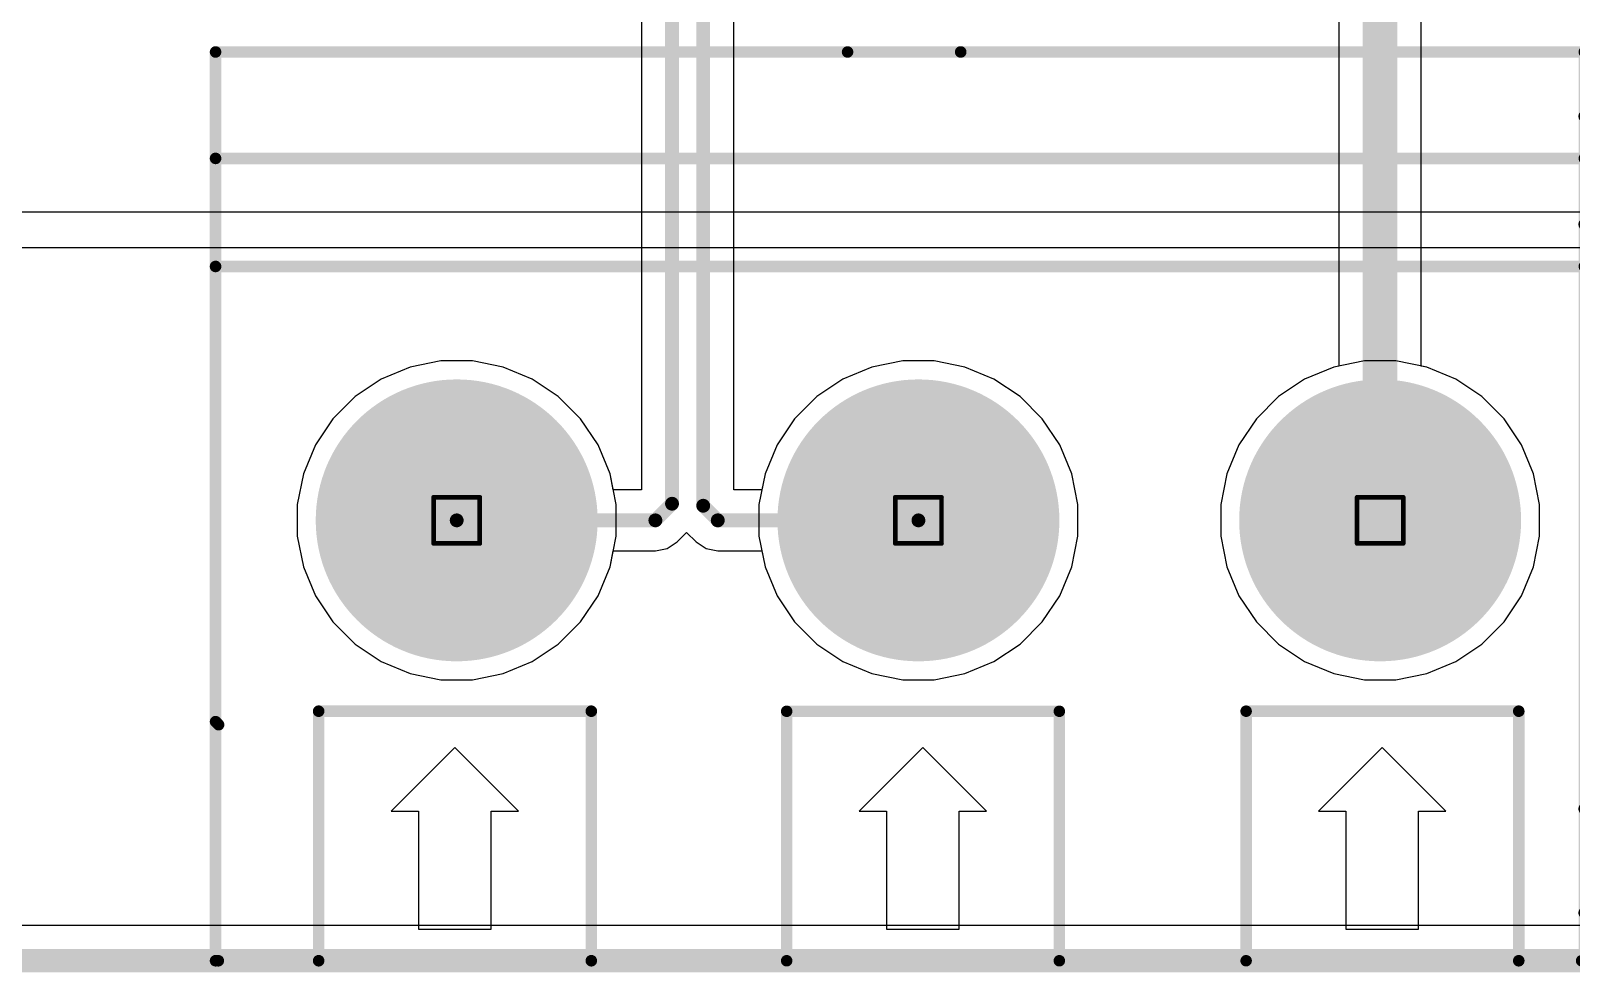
# Model space of a CAD drawing. Header units: inches. Extents: x -11 to 5428, y 0 to 5423.
# Drawn here: x 54.18 to 71.13, y -0.13 to 10.23 of the extents above; entities that cross this region are included whole.
import ezdxf

# ---------------------------------------------------------------- set-up
doc = ezdxf.new("R2010")
doc.units = ezdxf.units.IN
for name, color, linetype in [('Board Outline', 216, 'Continuous'), ('Bottom Layer', 5, 'Continuous'), ('Bottom Solder', 6, 'Continuous'), ('Drill Drawing', 1, 'Continuous'), ('GND', 16, 'Continuous'), ('Multi-Layer', 9, 'Continuous'), ('Pad Holes', 156, 'Continuous'), ('PWR', 76, 'Continuous'), ('Top Layer', 1, 'Continuous'), ('Top Overlay', 2, 'Continuous'), ('Top Solder', 216, 'Continuous')]:
    doc.layers.add(name, color=color, linetype=linetype)

# ---------------------------------------------------------------- blocks, each defined once
blk = doc.blocks.new('DB128L_5_08_3P_BK_S_181')
at = {"layer": 'Bottom Layer'}
h = blk.add_hatch(color=5, dxfattribs=at)
edge = h.paths.add_edge_path()
edge.add_arc((-5.08, 0), 1.5, 0, 360)
h = blk.add_hatch(color=5, dxfattribs=at)
edge = h.paths.add_edge_path()
edge.add_arc((0, 0), 1.5, 0, 360)
h = blk.add_hatch(color=5, dxfattribs=at)
edge = h.paths.add_edge_path()
edge.add_arc((5.08, 0), 1.5, 0, 360)
at = {"layer": 'Bottom Solder'}
h = blk.add_hatch(color=6, dxfattribs=at)
edge = h.paths.add_edge_path()
edge.add_arc((-5.08, 0), 1.551, 0, 360)
h = blk.add_hatch(color=6, dxfattribs=at)
edge = h.paths.add_edge_path()
edge.add_arc((0, 0), 1.551, 0, 360)
h = blk.add_hatch(color=6, dxfattribs=at)
edge = h.paths.add_edge_path()
edge.add_arc((5.08, 0), 1.551, 0, 360)
at = {"layer": 'GND'}
h = blk.add_hatch(color=16, dxfattribs=at)
edge = h.paths.add_edge_path()
edge.add_arc((-5.08, 0), 1.5, 0, 360)
h = blk.add_hatch(color=16, dxfattribs=at)
edge = h.paths.add_edge_path()
edge.add_arc((0, 0), 1.5, 0, 360)
h = blk.add_hatch(color=16, dxfattribs=at)
edge = h.paths.add_edge_path()
edge.add_arc((5.08, 0), 1.5, 0, 360)
at = {"layer": 'Multi-Layer'}
h = blk.add_hatch(color=9, dxfattribs=at)
edge = h.paths.add_edge_path()
edge.add_arc((-5.08, 0), 1.5, 0, 360)
h = blk.add_hatch(color=9, dxfattribs=at)
edge = h.paths.add_edge_path()
edge.add_arc((0, 0), 1.5, 0, 360)
h = blk.add_hatch(color=9, dxfattribs=at)
edge = h.paths.add_edge_path()
edge.add_arc((5.08, 0), 1.5, 0, 360)
at = {"layer": 'Pad Holes'}
h = blk.add_hatch(color=7, dxfattribs=at)
edge = h.paths.add_edge_path()
edge.add_arc((-5.08, 0), 0.8, 0, 360)
h = blk.add_hatch(color=7, dxfattribs=at)
edge = h.paths.add_edge_path()
edge.add_arc((0, 0), 0.8, 0, 360)
h = blk.add_hatch(color=7, dxfattribs=at)
edge = h.paths.add_edge_path()
edge.add_arc((5.08, 0), 0.8, 0, 360)
at = {"layer": 'PWR'}
h = blk.add_hatch(color=76, dxfattribs=at)
edge = h.paths.add_edge_path()
edge.add_arc((-5.08, 0), 1.5, 0, 360)
h = blk.add_hatch(color=76, dxfattribs=at)
edge = h.paths.add_edge_path()
edge.add_arc((0, 0), 1.5, 0, 360)
h = blk.add_hatch(color=76, dxfattribs=at)
edge = h.paths.add_edge_path()
edge.add_arc((5.08, 0), 1.5, 0, 360)
at = {"layer": 'Top Layer'}
h = blk.add_hatch(color=1, dxfattribs=at)
edge = h.paths.add_edge_path()
edge.add_arc((-5.08, 0), 1.5, 0, 360)
h = blk.add_hatch(color=1, dxfattribs=at)
edge = h.paths.add_edge_path()
edge.add_arc((0, 0), 1.5, 0, 360)
h = blk.add_hatch(color=1, dxfattribs=at)
edge = h.paths.add_edge_path()
edge.add_arc((5.08, 0), 1.5, 0, 360)
at = {"layer": 'Top Solder'}
h = blk.add_hatch(color=216, dxfattribs=at)
edge = h.paths.add_edge_path()
edge.add_arc((-5.08, 0), 1.551, 0, 360)
h = blk.add_hatch(color=216, dxfattribs=at)
edge = h.paths.add_edge_path()
edge.add_arc((0, 0), 1.551, 0, 360)
h = blk.add_hatch(color=216, dxfattribs=at)
edge = h.paths.add_edge_path()
edge.add_arc((5.08, 0), 1.551, 0, 360)
at = {"layer": 'Top Overlay'}
for p, q in [((-5.1, -2.5), (-5.8, -3.2)), ((-4.4, -3.2), (-5.1, -2.5)), ((-5.1, -2.5), (-5.1, -2.5)), ((0.048, -2.5), (-0.652, -3.2)), ((0.748, -3.2), (0.048, -2.5)), ((0.048, -2.5), (0.048, -2.5)), ((5.103, -2.5), (4.403, -3.2)), ((5.803, -3.2), (5.103, -2.5)), ((5.103, -2.5), (5.103, -2.5)), ((-5.8, -3.2), (-5.5, -3.2)), ((-5.5, -3.2), (-5.5, -4.5)), ((-4.7, -4.5), (-4.7, -3.2)), ((-4.7, -3.2), (-4.4, -3.2)), ((-0.652, -3.2), (-0.352, -3.2)), ((-0.352, -3.2), (-0.352, -4.5)), ((0.448, -4.5), (0.448, -3.2)), ((0.448, -3.2), (0.748, -3.2)), ((4.403, -3.2), (4.703, -3.2)), ((4.703, -3.2), (4.703, -4.5)), ((5.503, -4.5), (5.503, -3.2)), ((5.503, -3.2), (5.803, -3.2)), ((-5.5, -4.5), (-4.7, -4.5)), ((-0.352, -4.5), (0.448, -4.5)), ((4.703, -4.5), (5.503, -4.5))]:
    blk.add_line(p, q, dxfattribs=at)
for points in [[(-7.733, 5.154, 0.127, 0.127, 0), (-7.733, -4.846, 0.127, 0.127, 0)], [(-7.733, 5.154, 0.127, 0.127, 0), (7.327, 5.154, 0.127, 0.127, 0)], [(-0.78, 5.154, 0.127, 0.127, 0), (0.465, 5.154, 0.127, 0.127, 0)], [(7.327, -4.846, 0.127, 0.127, 0), (7.327, 5.154, 0.127, 0.127, 0)], [(7.325, 4.446, 0.127, 0.127, 0), (8.22, 4.446, 0.127, 0.127, 0)], [(8.22, 3.257, 0.127, 0.127, 0), (8.22, 4.446, 0.127, 0.127, 0)], [(-7.733, 3.983, 0.127, 0.127, 0), (7.327, 3.983, 0.127, 0.127, 0)], [(7.325, 3.257, 0.127, 0.127, 0), (8.22, 3.257, 0.127, 0.127, 0)], [(-7.733, 2.794, 0.127, 0.127, 0), (7.327, 2.794, 0.127, 0.127, 0)], [(-7.733, -2.215, 0.127, 0.127, 0), (-7.699, -2.249, 0.127, 0.127, 0)], [(-6.599, -4.846, 0.127, 0.127, 0), (-6.599, -2.1, 0.127, 0.127, 0)], [(-6.599, -2.1, 0.127, 0.127, 0), (-3.599, -2.1, 0.127, 0.127, 0)], [(-3.599, -4.846, 0.127, 0.127, 0), (-3.599, -2.1, 0.127, 0.127, 0)], [(-1.449, -4.846, 0.127, 0.127, 0), (-1.449, -2.101, 0.127, 0.127, 0)], [(-1.449, -2.101, 0.127, 0.127, 0), (1.55, -2.101, 0.127, 0.127, 0)], [(1.55, -4.846, 0.127, 0.127, 0), (1.55, -2.101, 0.127, 0.127, 0)], [(3.605, -4.846, 0.127, 0.127, 0), (3.605, -2.1, 0.127, 0.127, 0)], [(3.605, -2.1, 0.127, 0.127, 0), (6.605, -2.1, 0.127, 0.127, 0)], [(6.605, -4.846, 0.127, 0.127, 0), (6.605, -2.1, 0.127, 0.127, 0)], [(7.325, -3.174, 0.127, 0.127, 0), (8.22, -3.174, 0.127, 0.127, 0)], [(8.22, -4.318, 0.127, 0.127, 0), (8.22, -3.174, 0.127, 0.127, 0)], [(7.325, -4.318, 0.127, 0.127, 0), (8.22, -4.318, 0.127, 0.127, 0)], [(-7.703, -4.846, 0.127, 0.127, 0), (7.297, -4.846, 0.127, 0.127, 0)]]:
    blk.add_lwpolyline(points, format="xyseb", dxfattribs=at)
for points in [[(-7.765, 5.154, 0.0635, 0.0635, 1), (-7.701, 5.154, 0.0635, 0.0635, 1)], [(-7.765, 5.154, 0.0635, 0.0635, 1), (-7.701, 5.154, 0.0635, 0.0635, 1)], [(-0.811, 5.154, 0.0635, 0.0635, 1), (-0.748, 5.154, 0.0635, 0.0635, 1)], [(0.433, 5.154, 0.0635, 0.0635, 1), (0.497, 5.154, 0.0635, 0.0635, 1)], [(7.295, 5.154, 0.0635, 0.0635, 1), (7.359, 5.154, 0.0635, 0.0635, 1)], [(7.295, 5.154, 0.0635, 0.0635, 1), (7.359, 5.154, 0.0635, 0.0635, 1)], [(7.293, 4.446, 0.0635, 0.0635, 1), (7.357, 4.446, 0.0635, 0.0635, 1)], [(8.188, 4.446, 0.0635, 0.0635, 1), (8.252, 4.446, 0.0635, 0.0635, 1)], [(8.188, 4.446, 0.0635, 0.0635, 1), (8.252, 4.446, 0.0635, 0.0635, 1)], [(-7.765, 3.983, 0.0635, 0.0635, 1), (-7.701, 3.983, 0.0635, 0.0635, 1)], [(7.295, 3.983, 0.0635, 0.0635, 1), (7.359, 3.983, 0.0635, 0.0635, 1)], [(7.293, 3.257, 0.0635, 0.0635, 1), (7.357, 3.257, 0.0635, 0.0635, 1)], [(8.188, 3.257, 0.0635, 0.0635, 1), (8.252, 3.257, 0.0635, 0.0635, 1)], [(8.188, 3.257, 0.0635, 0.0635, 1), (8.252, 3.257, 0.0635, 0.0635, 1)], [(-7.765, 2.794, 0.0635, 0.0635, 1), (-7.701, 2.794, 0.0635, 0.0635, 1)], [(7.295, 2.794, 0.0635, 0.0635, 1), (7.359, 2.794, 0.0635, 0.0635, 1)], [(-7.765, -2.215, 0.0635, 0.0635, 1), (-7.701, -2.215, 0.0635, 0.0635, 1)], [(-7.731, -2.249, 0.0635, 0.0635, 1), (-7.668, -2.249, 0.0635, 0.0635, 1)], [(-6.631, -2.1, 0.0635, 0.0635, 1), (-6.567, -2.1, 0.0635, 0.0635, 1)], [(-6.631, -2.1, 0.0635, 0.0635, 1), (-6.567, -2.1, 0.0635, 0.0635, 1)], [(-3.631, -2.1, 0.0635, 0.0635, 1), (-3.567, -2.1, 0.0635, 0.0635, 1)], [(-3.631, -2.1, 0.0635, 0.0635, 1), (-3.567, -2.1, 0.0635, 0.0635, 1)], [(-1.481, -2.101, 0.0635, 0.0635, 1), (-1.418, -2.101, 0.0635, 0.0635, 1)], [(-1.481, -2.101, 0.0635, 0.0635, 1), (-1.418, -2.101, 0.0635, 0.0635, 1)], [(1.519, -2.101, 0.0635, 0.0635, 1), (1.582, -2.101, 0.0635, 0.0635, 1)], [(1.519, -2.101, 0.0635, 0.0635, 1), (1.582, -2.101, 0.0635, 0.0635, 1)], [(3.574, -2.1, 0.0635, 0.0635, 1), (3.637, -2.1, 0.0635, 0.0635, 1)], [(3.574, -2.1, 0.0635, 0.0635, 1), (3.637, -2.1, 0.0635, 0.0635, 1)], [(6.573, -2.1, 0.0635, 0.0635, 1), (6.637, -2.1, 0.0635, 0.0635, 1)], [(6.573, -2.1, 0.0635, 0.0635, 1), (6.637, -2.1, 0.0635, 0.0635, 1)], [(7.293, -3.174, 0.0635, 0.0635, 1), (7.357, -3.174, 0.0635, 0.0635, 1)], [(8.188, -3.174, 0.0635, 0.0635, 1), (8.252, -3.174, 0.0635, 0.0635, 1)], [(8.188, -3.174, 0.0635, 0.0635, 1), (8.252, -3.174, 0.0635, 0.0635, 1)], [(7.293, -4.318, 0.0635, 0.0635, 1), (7.357, -4.318, 0.0635, 0.0635, 1)], [(8.188, -4.318, 0.0635, 0.0635, 1), (8.252, -4.318, 0.0635, 0.0635, 1)], [(8.188, -4.318, 0.0635, 0.0635, 1), (8.252, -4.318, 0.0635, 0.0635, 1)], [(-7.765, -4.846, 0.0635, 0.0635, 1), (-7.701, -4.846, 0.0635, 0.0635, 1)], [(-7.735, -4.846, 0.0635, 0.0635, 1), (-7.671, -4.846, 0.0635, 0.0635, 1)], [(-6.631, -4.846, 0.0635, 0.0635, 1), (-6.567, -4.846, 0.0635, 0.0635, 1)], [(-3.631, -4.846, 0.0635, 0.0635, 1), (-3.567, -4.846, 0.0635, 0.0635, 1)], [(-1.481, -4.846, 0.0635, 0.0635, 1), (-1.418, -4.846, 0.0635, 0.0635, 1)], [(1.519, -4.846, 0.0635, 0.0635, 1), (1.582, -4.846, 0.0635, 0.0635, 1)], [(3.574, -4.846, 0.0635, 0.0635, 1), (3.637, -4.846, 0.0635, 0.0635, 1)], [(6.573, -4.846, 0.0635, 0.0635, 1), (6.637, -4.846, 0.0635, 0.0635, 1)], [(7.265, -4.846, 0.0635, 0.0635, 1), (7.329, -4.846, 0.0635, 0.0635, 1)], [(7.295, -4.846, 0.0635, 0.0635, 1), (7.359, -4.846, 0.0635, 0.0635, 1)]]:
    blk.add_lwpolyline(points, format="xyseb", close=True, dxfattribs=at)

msp = doc.modelspace()

# ---------------------------------------------------------------- linework, layer by layer
at = {"layer": 'Board Outline'}
msp.add_lwpolyline([(0, 0, 0.254, 0.254, 0), (344, 0, 0.254, 0.254, 0)], format="xyseb", dxfattribs=at)
at = {"layer": 'Bottom Layer'}
for p, q in [((58.356, 6.532), (58.036, 6.4)), ((58.694, 6.599), (58.356, 6.532)), ((59.04, 6.599), (58.694, 6.599)), ((59.379, 6.532), (59.04, 6.599)), ((59.698, 6.4), (59.379, 6.532)), ((63.436, 6.532), (63.116, 6.4)), ((63.774, 6.599), (63.436, 6.532)), ((64.12, 6.599), (63.774, 6.599)), ((64.459, 6.532), (64.12, 6.599)), ((64.778, 6.4), (64.459, 6.532)), ((68.516, 6.532), (68.196, 6.4)), ((68.854, 6.599), (68.516, 6.532)), ((69.2, 6.599), (68.854, 6.599)), ((69.539, 6.532), (69.2, 6.599)), ((69.858, 6.4), (69.539, 6.532)), ((58.036, 6.4), (57.749, 6.208)), ((59.985, 6.208), (59.698, 6.4)), ((63.116, 6.4), (62.829, 6.208)), ((65.065, 6.208), (64.778, 6.4)), ((68.196, 6.4), (67.909, 6.208)), ((70.145, 6.208), (69.858, 6.4)), ((57.749, 6.208), (57.505, 5.963)), ((60.23, 5.963), (59.985, 6.208)), ((62.829, 6.208), (62.585, 5.963)), ((65.31, 5.963), (65.065, 6.208)), ((67.909, 6.208), (67.665, 5.963)), ((70.39, 5.963), (70.145, 6.208)), ((57.505, 5.963), (57.313, 5.676)), ((60.422, 5.676), (60.23, 5.963)), ((62.585, 5.963), (62.393, 5.676)), ((65.502, 5.676), (65.31, 5.963)), ((67.665, 5.963), (67.473, 5.676)), ((70.582, 5.676), (70.39, 5.963)), ((57.313, 5.676), (57.181, 5.357)), ((60.554, 5.357), (60.422, 5.676)), ((62.393, 5.676), (62.261, 5.357)), ((65.634, 5.357), (65.502, 5.676)), ((67.473, 5.676), (67.341, 5.357)), ((70.714, 5.357), (70.582, 5.676)), ((57.181, 5.357), (57.113, 5.018)), ((60.621, 5.018), (60.554, 5.357)), ((62.261, 5.357), (62.193, 5.018)), ((65.701, 5.018), (65.634, 5.357)), ((67.341, 5.357), (67.273, 5.018)), ((70.781, 5.018), (70.714, 5.357)), ((57.113, 5.018), (57.113, 4.672)), ((60.621, 4.672), (60.621, 5.018)), ((62.193, 5.018), (62.193, 4.672)), ((65.701, 4.672), (65.701, 5.018)), ((67.273, 5.018), (67.273, 4.672)), ((70.781, 4.672), (70.781, 5.018)), ((57.113, 4.672), (57.181, 4.334)), ((60.554, 4.334), (60.621, 4.672)), ((62.193, 4.672), (62.261, 4.334)), ((65.634, 4.334), (65.701, 4.672)), ((67.273, 4.672), (67.341, 4.334)), ((70.714, 4.334), (70.781, 4.672)), ((57.181, 4.334), (57.313, 4.014)), ((60.422, 4.014), (60.554, 4.334)), ((62.261, 4.334), (62.393, 4.014)), ((65.502, 4.014), (65.634, 4.334)), ((67.341, 4.334), (67.473, 4.014)), ((70.582, 4.014), (70.714, 4.334)), ((57.313, 4.014), (57.505, 3.727)), ((60.23, 3.727), (60.422, 4.014)), ((62.393, 4.014), (62.585, 3.727)), ((65.31, 3.727), (65.502, 4.014)), ((67.473, 4.014), (67.665, 3.727)), ((70.39, 3.727), (70.582, 4.014)), ((57.505, 3.727), (57.749, 3.483)), ((59.985, 3.483), (60.23, 3.727)), ((62.585, 3.727), (62.829, 3.483)), ((65.065, 3.483), (65.31, 3.727)), ((67.665, 3.727), (67.909, 3.483)), ((70.145, 3.483), (70.39, 3.727)), ((57.749, 3.483), (58.036, 3.291)), ((59.698, 3.291), (59.985, 3.483)), ((62.829, 3.483), (63.116, 3.291)), ((64.778, 3.291), (65.065, 3.483)), ((67.909, 3.483), (68.196, 3.291)), ((69.858, 3.291), (70.145, 3.483)), ((58.036, 3.291), (58.356, 3.159)), ((59.379, 3.159), (59.698, 3.291)), ((63.116, 3.291), (63.436, 3.159)), ((64.459, 3.159), (64.778, 3.291)), ((68.196, 3.291), (68.516, 3.159)), ((69.539, 3.159), (69.858, 3.291)), ((58.356, 3.159), (58.694, 3.091)), ((58.694, 3.091), (59.04, 3.091)), ((59.04, 3.091), (59.379, 3.159)), ((63.436, 3.159), (63.774, 3.091)), ((63.774, 3.091), (64.12, 3.091)), ((64.12, 3.091), (64.459, 3.159)), ((68.516, 3.159), (68.854, 3.091)), ((68.854, 3.091), (69.2, 3.091)), ((69.2, 3.091), (69.539, 3.159)), ((185.233, 0.388), (9.715, 0.388))]:
    msp.add_line(p, q, dxfattribs=at)
at = {"layer": 'Drill Drawing'}
for points in [[(58.613, 5.099, 0.0508, 0.0508, 0), (59.121, 5.099, 0.0508, 0.0508, 0)], [(58.613, 4.591, 0.0508, 0.0508, 0), (58.613, 5.099, 0.0508, 0.0508, 0)], [(59.121, 4.591, 0.0508, 0.0508, 0), (59.121, 5.099, 0.0508, 0.0508, 0)], [(63.693, 5.099, 0.0508, 0.0508, 0), (64.201, 5.099, 0.0508, 0.0508, 0)], [(63.693, 4.591, 0.0508, 0.0508, 0), (63.693, 5.099, 0.0508, 0.0508, 0)], [(64.201, 4.591, 0.0508, 0.0508, 0), (64.201, 5.099, 0.0508, 0.0508, 0)], [(68.773, 5.099, 0.0508, 0.0508, 0), (69.281, 5.099, 0.0508, 0.0508, 0)], [(68.773, 4.591, 0.0508, 0.0508, 0), (68.773, 5.099, 0.0508, 0.0508, 0)], [(69.281, 4.591, 0.0508, 0.0508, 0), (69.281, 5.099, 0.0508, 0.0508, 0)], [(58.613, 4.591, 0.0508, 0.0508, 0), (59.121, 4.591, 0.0508, 0.0508, 0)], [(63.693, 4.591, 0.0508, 0.0508, 0), (64.201, 4.591, 0.0508, 0.0508, 0)], [(68.773, 4.591, 0.0508, 0.0508, 0), (69.281, 4.591, 0.0508, 0.0508, 0)]]:
    msp.add_lwpolyline(points, format="xyseb", dxfattribs=at)
for points in [[(58.6, 5.099, 0.0254, 0.0254, 1), (58.626, 5.099, 0.0254, 0.0254, 1)], [(58.6, 5.099, 0.0254, 0.0254, 1), (58.626, 5.099, 0.0254, 0.0254, 1)], [(59.108, 5.099, 0.0254, 0.0254, 1), (59.134, 5.099, 0.0254, 0.0254, 1)], [(59.108, 5.099, 0.0254, 0.0254, 1), (59.134, 5.099, 0.0254, 0.0254, 1)], [(63.68, 5.099, 0.0254, 0.0254, 1), (63.706, 5.099, 0.0254, 0.0254, 1)], [(63.68, 5.099, 0.0254, 0.0254, 1), (63.706, 5.099, 0.0254, 0.0254, 1)], [(64.188, 5.099, 0.0254, 0.0254, 1), (64.214, 5.099, 0.0254, 0.0254, 1)], [(64.188, 5.099, 0.0254, 0.0254, 1), (64.214, 5.099, 0.0254, 0.0254, 1)], [(68.76, 5.099, 0.0254, 0.0254, 1), (68.786, 5.099, 0.0254, 0.0254, 1)], [(68.76, 5.099, 0.0254, 0.0254, 1), (68.786, 5.099, 0.0254, 0.0254, 1)], [(69.268, 5.099, 0.0254, 0.0254, 1), (69.294, 5.099, 0.0254, 0.0254, 1)], [(69.268, 5.099, 0.0254, 0.0254, 1), (69.294, 5.099, 0.0254, 0.0254, 1)], [(58.6, 4.591, 0.0254, 0.0254, 1), (58.626, 4.591, 0.0254, 0.0254, 1)], [(58.6, 4.591, 0.0254, 0.0254, 1), (58.626, 4.591, 0.0254, 0.0254, 1)], [(59.108, 4.591, 0.0254, 0.0254, 1), (59.134, 4.591, 0.0254, 0.0254, 1)], [(59.108, 4.591, 0.0254, 0.0254, 1), (59.134, 4.591, 0.0254, 0.0254, 1)], [(63.68, 4.591, 0.0254, 0.0254, 1), (63.706, 4.591, 0.0254, 0.0254, 1)], [(63.68, 4.591, 0.0254, 0.0254, 1), (63.706, 4.591, 0.0254, 0.0254, 1)], [(64.188, 4.591, 0.0254, 0.0254, 1), (64.214, 4.591, 0.0254, 0.0254, 1)], [(64.188, 4.591, 0.0254, 0.0254, 1), (64.214, 4.591, 0.0254, 0.0254, 1)], [(68.76, 4.591, 0.0254, 0.0254, 1), (68.786, 4.591, 0.0254, 0.0254, 1)], [(68.76, 4.591, 0.0254, 0.0254, 1), (68.786, 4.591, 0.0254, 0.0254, 1)], [(69.268, 4.591, 0.0254, 0.0254, 1), (69.294, 4.591, 0.0254, 0.0254, 1)], [(69.268, 4.591, 0.0254, 0.0254, 1), (69.294, 4.591, 0.0254, 0.0254, 1)]]:
    msp.add_lwpolyline(points, format="xyseb", close=True, dxfattribs=at)
at = {"layer": 'GND'}
for p, q in [((173.678, 8.237), (10.737, 8.237)), ((10.349, 7.849), (174.066, 7.849)), ((58.356, 6.532), (58.036, 6.4)), ((58.694, 6.599), (58.356, 6.532)), ((59.04, 6.599), (58.694, 6.599)), ((59.379, 6.532), (59.04, 6.599)), ((59.698, 6.4), (59.379, 6.532)), ((63.436, 6.532), (63.116, 6.4)), ((63.774, 6.599), (63.436, 6.532)), ((64.12, 6.599), (63.774, 6.599)), ((64.459, 6.532), (64.12, 6.599)), ((64.778, 6.4), (64.459, 6.532)), ((68.516, 6.532), (68.196, 6.4)), ((68.854, 6.599), (68.516, 6.532)), ((69.2, 6.599), (68.854, 6.599)), ((69.539, 6.532), (69.2, 6.599)), ((69.858, 6.4), (69.539, 6.532)), ((58.036, 6.4), (57.749, 6.208)), ((59.985, 6.208), (59.698, 6.4)), ((63.116, 6.4), (62.829, 6.208)), ((65.065, 6.208), (64.778, 6.4)), ((68.196, 6.4), (67.909, 6.208)), ((70.145, 6.208), (69.858, 6.4)), ((57.749, 6.208), (57.505, 5.963)), ((60.23, 5.963), (59.985, 6.208)), ((62.829, 6.208), (62.585, 5.963)), ((65.31, 5.963), (65.065, 6.208)), ((67.909, 6.208), (67.665, 5.963)), ((70.39, 5.963), (70.145, 6.208)), ((57.505, 5.963), (57.313, 5.676)), ((60.422, 5.676), (60.23, 5.963)), ((62.585, 5.963), (62.393, 5.676)), ((65.502, 5.676), (65.31, 5.963)), ((67.665, 5.963), (67.473, 5.676)), ((70.582, 5.676), (70.39, 5.963)), ((57.313, 5.676), (57.181, 5.357)), ((60.554, 5.357), (60.422, 5.676)), ((62.393, 5.676), (62.261, 5.357)), ((65.634, 5.357), (65.502, 5.676)), ((67.473, 5.676), (67.341, 5.357)), ((70.714, 5.357), (70.582, 5.676)), ((57.181, 5.357), (57.113, 5.018)), ((60.621, 5.018), (60.554, 5.357)), ((62.261, 5.357), (62.193, 5.018)), ((65.701, 5.018), (65.634, 5.357)), ((67.341, 5.357), (67.273, 5.018)), ((70.781, 5.018), (70.714, 5.357)), ((57.113, 5.018), (57.113, 4.672)), ((60.621, 4.672), (60.621, 5.018)), ((62.193, 5.018), (62.193, 4.672)), ((65.701, 4.672), (65.701, 5.018)), ((67.273, 5.018), (67.273, 4.672)), ((70.781, 4.672), (70.781, 5.018)), ((57.113, 4.672), (57.181, 4.334)), ((60.554, 4.334), (60.621, 4.672)), ((62.193, 4.672), (62.261, 4.334)), ((65.634, 4.334), (65.701, 4.672)), ((67.273, 4.672), (67.341, 4.334)), ((70.714, 4.334), (70.781, 4.672)), ((57.181, 4.334), (57.313, 4.014)), ((60.422, 4.014), (60.554, 4.334)), ((62.261, 4.334), (62.393, 4.014)), ((65.502, 4.014), (65.634, 4.334)), ((67.341, 4.334), (67.473, 4.014)), ((70.582, 4.014), (70.714, 4.334)), ((57.313, 4.014), (57.505, 3.727)), ((60.23, 3.727), (60.422, 4.014)), ((62.393, 4.014), (62.585, 3.727)), ((65.31, 3.727), (65.502, 4.014)), ((67.473, 4.014), (67.665, 3.727)), ((70.39, 3.727), (70.582, 4.014)), ((57.505, 3.727), (57.749, 3.483)), ((59.985, 3.483), (60.23, 3.727)), ((62.585, 3.727), (62.829, 3.483)), ((65.065, 3.483), (65.31, 3.727)), ((67.665, 3.727), (67.909, 3.483)), ((70.145, 3.483), (70.39, 3.727)), ((57.749, 3.483), (58.036, 3.291)), ((59.698, 3.291), (59.985, 3.483)), ((62.829, 3.483), (63.116, 3.291)), ((64.778, 3.291), (65.065, 3.483)), ((67.909, 3.483), (68.196, 3.291)), ((69.858, 3.291), (70.145, 3.483)), ((58.036, 3.291), (58.356, 3.159)), ((59.379, 3.159), (59.698, 3.291)), ((63.116, 3.291), (63.436, 3.159)), ((64.459, 3.159), (64.778, 3.291)), ((68.196, 3.291), (68.516, 3.159)), ((69.539, 3.159), (69.858, 3.291)), ((58.356, 3.159), (58.694, 3.091)), ((58.694, 3.091), (59.04, 3.091)), ((59.04, 3.091), (59.379, 3.159)), ((63.436, 3.159), (63.774, 3.091)), ((63.774, 3.091), (64.12, 3.091)), ((64.12, 3.091), (64.459, 3.159)), ((68.516, 3.159), (68.854, 3.091)), ((68.854, 3.091), (69.2, 3.091)), ((69.2, 3.091), (69.539, 3.159)), ((343.612, 0.388), (0.388, 0.388))]:
    msp.add_line(p, q, dxfattribs=at)
at = {"layer": 'PWR'}
for p, q in [((58.356, 6.532), (58.036, 6.4)), ((58.694, 6.599), (58.356, 6.532)), ((59.04, 6.599), (58.694, 6.599)), ((59.379, 6.532), (59.04, 6.599)), ((59.698, 6.4), (59.379, 6.532)), ((63.436, 6.532), (63.116, 6.4)), ((63.774, 6.599), (63.436, 6.532)), ((64.12, 6.599), (63.774, 6.599)), ((64.459, 6.532), (64.12, 6.599)), ((64.778, 6.4), (64.459, 6.532)), ((68.516, 6.532), (68.196, 6.4)), ((68.854, 6.599), (68.516, 6.532)), ((69.2, 6.599), (68.854, 6.599)), ((69.539, 6.532), (69.2, 6.599)), ((69.858, 6.4), (69.539, 6.532)), ((58.036, 6.4), (57.749, 6.208)), ((59.985, 6.208), (59.698, 6.4)), ((63.116, 6.4), (62.829, 6.208)), ((65.065, 6.208), (64.778, 6.4)), ((68.196, 6.4), (67.909, 6.208)), ((70.145, 6.208), (69.858, 6.4)), ((57.749, 6.208), (57.505, 5.963)), ((60.23, 5.963), (59.985, 6.208)), ((62.829, 6.208), (62.585, 5.963)), ((65.31, 5.963), (65.065, 6.208)), ((67.909, 6.208), (67.665, 5.963)), ((70.39, 5.963), (70.145, 6.208)), ((57.505, 5.963), (57.313, 5.676)), ((60.422, 5.676), (60.23, 5.963)), ((62.585, 5.963), (62.393, 5.676)), ((65.502, 5.676), (65.31, 5.963)), ((67.665, 5.963), (67.473, 5.676)), ((70.582, 5.676), (70.39, 5.963)), ((57.313, 5.676), (57.181, 5.357)), ((60.554, 5.357), (60.422, 5.676)), ((62.393, 5.676), (62.261, 5.357)), ((65.634, 5.357), (65.502, 5.676)), ((67.473, 5.676), (67.341, 5.357)), ((70.714, 5.357), (70.582, 5.676)), ((57.181, 5.357), (57.113, 5.018)), ((60.621, 5.018), (60.554, 5.357)), ((62.261, 5.357), (62.193, 5.018)), ((65.701, 5.018), (65.634, 5.357)), ((67.341, 5.357), (67.273, 5.018)), ((70.781, 5.018), (70.714, 5.357)), ((57.113, 5.018), (57.113, 4.672)), ((60.621, 4.672), (60.621, 5.018)), ((62.193, 5.018), (62.193, 4.672)), ((65.701, 4.672), (65.701, 5.018)), ((67.273, 5.018), (67.273, 4.672)), ((70.781, 4.672), (70.781, 5.018)), ((57.113, 4.672), (57.181, 4.334)), ((60.554, 4.334), (60.621, 4.672)), ((62.193, 4.672), (62.261, 4.334)), ((65.634, 4.334), (65.701, 4.672)), ((67.273, 4.672), (67.341, 4.334)), ((70.714, 4.334), (70.781, 4.672)), ((57.181, 4.334), (57.313, 4.014)), ((60.422, 4.014), (60.554, 4.334)), ((62.261, 4.334), (62.393, 4.014)), ((65.502, 4.014), (65.634, 4.334)), ((67.341, 4.334), (67.473, 4.014)), ((70.582, 4.014), (70.714, 4.334)), ((57.313, 4.014), (57.505, 3.727)), ((60.23, 3.727), (60.422, 4.014)), ((62.393, 4.014), (62.585, 3.727)), ((65.31, 3.727), (65.502, 4.014)), ((67.473, 4.014), (67.665, 3.727)), ((70.39, 3.727), (70.582, 4.014)), ((57.505, 3.727), (57.749, 3.483)), ((59.985, 3.483), (60.23, 3.727)), ((62.585, 3.727), (62.829, 3.483)), ((65.065, 3.483), (65.31, 3.727)), ((67.665, 3.727), (67.909, 3.483)), ((70.145, 3.483), (70.39, 3.727)), ((57.749, 3.483), (58.036, 3.291)), ((59.698, 3.291), (59.985, 3.483)), ((62.829, 3.483), (63.116, 3.291)), ((64.778, 3.291), (65.065, 3.483)), ((67.909, 3.483), (68.196, 3.291)), ((69.858, 3.291), (70.145, 3.483)), ((58.036, 3.291), (58.356, 3.159)), ((59.379, 3.159), (59.698, 3.291)), ((63.116, 3.291), (63.436, 3.159)), ((64.459, 3.159), (64.778, 3.291)), ((68.196, 3.291), (68.516, 3.159)), ((69.539, 3.159), (69.858, 3.291)), ((58.356, 3.159), (58.694, 3.091)), ((58.694, 3.091), (59.04, 3.091)), ((59.04, 3.091), (59.379, 3.159)), ((63.436, 3.159), (63.774, 3.091)), ((63.774, 3.091), (64.12, 3.091)), ((64.12, 3.091), (64.459, 3.159)), ((68.516, 3.159), (68.854, 3.091)), ((68.854, 3.091), (69.2, 3.091)), ((69.2, 3.091), (69.539, 3.159)), ((228.161, 0.388), (0.388, 0.388))]:
    msp.add_line(p, q, dxfattribs=at)
at = {"layer": 'Top Layer'}
for p, q in [((68.574, 16.085), (68.574, 6.543)), ((69.48, 6.543), (69.48, 16.085)), ((60.899, 11.251), (60.899, 5.182)), ((61.915, 5.182), (61.915, 10.969)), ((58.356, 6.532), (58.036, 6.4)), ((58.694, 6.599), (58.356, 6.532)), ((59.04, 6.599), (58.694, 6.599)), ((59.379, 6.532), (59.04, 6.599)), ((59.698, 6.4), (59.379, 6.532)), ((63.436, 6.532), (63.116, 6.4)), ((63.774, 6.599), (63.436, 6.532)), ((64.12, 6.599), (63.774, 6.599)), ((64.459, 6.532), (64.12, 6.599)), ((64.778, 6.4), (64.459, 6.532)), ((68.516, 6.532), (68.196, 6.4)), ((68.574, 6.543), (68.516, 6.532)), ((69.539, 6.532), (69.48, 6.543)), ((69.858, 6.4), (69.539, 6.532)), ((58.036, 6.4), (57.749, 6.208)), ((59.985, 6.208), (59.698, 6.4)), ((63.116, 6.4), (62.829, 6.208)), ((65.065, 6.208), (64.778, 6.4)), ((68.196, 6.4), (67.909, 6.208)), ((70.145, 6.208), (69.858, 6.4)), ((57.749, 6.208), (57.505, 5.963)), ((60.23, 5.963), (59.985, 6.208)), ((62.829, 6.208), (62.585, 5.963)), ((65.31, 5.963), (65.065, 6.208)), ((67.909, 6.208), (67.665, 5.963)), ((70.39, 5.963), (70.145, 6.208)), ((57.505, 5.963), (57.313, 5.676)), ((60.422, 5.676), (60.23, 5.963)), ((62.585, 5.963), (62.393, 5.676)), ((65.502, 5.676), (65.31, 5.963)), ((67.665, 5.963), (67.473, 5.676)), ((70.582, 5.676), (70.39, 5.963)), ((57.313, 5.676), (57.181, 5.357)), ((60.554, 5.357), (60.422, 5.676)), ((62.393, 5.676), (62.261, 5.357)), ((65.634, 5.357), (65.502, 5.676)), ((67.473, 5.676), (67.341, 5.357)), ((70.714, 5.357), (70.582, 5.676)), ((57.181, 5.357), (57.113, 5.018)), ((60.589, 5.182), (60.554, 5.357)), ((62.261, 5.357), (62.226, 5.182)), ((65.701, 5.018), (65.634, 5.357)), ((67.341, 5.357), (67.273, 5.018)), ((70.781, 5.018), (70.714, 5.357)), ((60.899, 5.182), (60.589, 5.182)), ((62.226, 5.182), (61.915, 5.182)), ((57.113, 5.018), (57.113, 4.672)), ((65.701, 4.672), (65.701, 5.018)), ((67.273, 5.018), (67.273, 4.672)), ((70.781, 4.672), (70.781, 5.018)), ((57.113, 4.672), (57.181, 4.334)), ((61.182, 4.534), (61.291, 4.607)), ((61.291, 4.607), (61.396, 4.712)), ((61.396, 4.712), (61.501, 4.607)), ((61.501, 4.607), (61.611, 4.534)), ((65.634, 4.334), (65.701, 4.672)), ((67.273, 4.672), (67.341, 4.334)), ((70.714, 4.334), (70.781, 4.672)), ((60.554, 4.334), (60.589, 4.509)), ((60.589, 4.509), (61.053, 4.509)), ((61.053, 4.509), (61.182, 4.534)), ((61.611, 4.534), (61.74, 4.509)), ((61.74, 4.509), (62.226, 4.509)), ((62.226, 4.509), (62.261, 4.334)), ((57.181, 4.334), (57.313, 4.014)), ((60.422, 4.014), (60.554, 4.334)), ((62.261, 4.334), (62.393, 4.014)), ((65.502, 4.014), (65.634, 4.334)), ((67.341, 4.334), (67.473, 4.014)), ((70.582, 4.014), (70.714, 4.334)), ((57.313, 4.014), (57.505, 3.727)), ((60.23, 3.727), (60.422, 4.014)), ((62.393, 4.014), (62.585, 3.727)), ((65.31, 3.727), (65.502, 4.014)), ((67.473, 4.014), (67.665, 3.727)), ((70.39, 3.727), (70.582, 4.014)), ((57.505, 3.727), (57.749, 3.483)), ((59.985, 3.483), (60.23, 3.727)), ((62.585, 3.727), (62.829, 3.483)), ((65.065, 3.483), (65.31, 3.727)), ((67.665, 3.727), (67.909, 3.483)), ((70.145, 3.483), (70.39, 3.727)), ((57.749, 3.483), (58.036, 3.291)), ((59.698, 3.291), (59.985, 3.483)), ((62.829, 3.483), (63.116, 3.291)), ((64.778, 3.291), (65.065, 3.483)), ((67.909, 3.483), (68.196, 3.291)), ((69.858, 3.291), (70.145, 3.483)), ((58.036, 3.291), (58.356, 3.159)), ((59.379, 3.159), (59.698, 3.291)), ((63.116, 3.291), (63.436, 3.159)), ((64.459, 3.159), (64.778, 3.291)), ((68.196, 3.291), (68.516, 3.159)), ((69.539, 3.159), (69.858, 3.291)), ((58.356, 3.159), (58.694, 3.091)), ((58.694, 3.091), (59.04, 3.091)), ((59.04, 3.091), (59.379, 3.159)), ((63.436, 3.159), (63.774, 3.091)), ((63.774, 3.091), (64.12, 3.091)), ((64.12, 3.091), (64.459, 3.159)), ((68.516, 3.159), (68.854, 3.091)), ((68.854, 3.091), (69.2, 3.091)), ((69.2, 3.091), (69.539, 3.159)), ((185.233, 0.388), (9.715, 0.388))]:
    msp.add_line(p, q, dxfattribs=at)
for points in [[(69.027, 4.845, 0.381, 0.381, 0), (69.027, 16.656, 0.381, 0.381, 0)], [(61.236, 5.028, 0.152, 0.152, 0), (61.236, 11.251, 0.152, 0.152, 0)], [(61.579, 5.006, 0.152, 0.152, 0), (61.579, 11.109, 0.152, 0.152, 0)], [(61.053, 4.845, 0.152, 0.152, 0), (61.236, 5.028, 0.152, 0.152, 0)], [(58.867, 4.845, 0.152, 0.152, 0), (61.053, 4.845, 0.152, 0.152, 0)], [(61.579, 5.006, 0.152, 0.152, 0), (61.74, 4.845, 0.152, 0.152, 0)], [(61.74, 4.845, 0.152, 0.152, 0), (63.947, 4.845, 0.152, 0.152, 0)]]:
    msp.add_lwpolyline(points, format="xyseb", dxfattribs=at)
for points in [[(61.198, 5.028, 0.0762, 0.0762, 1), (61.274, 5.028, 0.0762, 0.0762, 1)], [(61.198, 5.028, 0.0762, 0.0762, 1), (61.274, 5.028, 0.0762, 0.0762, 1)], [(58.829, 4.845, 0.0762, 0.0762, 1), (58.905, 4.845, 0.0762, 0.0762, 1)], [(61.015, 4.845, 0.0762, 0.0762, 1), (61.091, 4.845, 0.0762, 0.0762, 1)], [(61.015, 4.845, 0.0762, 0.0762, 1), (61.091, 4.845, 0.0762, 0.0762, 1)], [(61.541, 5.006, 0.0762, 0.0762, 1), (61.617, 5.006, 0.0762, 0.0762, 1)], [(61.541, 5.006, 0.0762, 0.0762, 1), (61.617, 5.006, 0.0762, 0.0762, 1)], [(61.701, 4.845, 0.0762, 0.0762, 1), (61.778, 4.845, 0.0762, 0.0762, 1)], [(61.701, 4.845, 0.0762, 0.0762, 1), (61.778, 4.845, 0.0762, 0.0762, 1)], [(63.909, 4.845, 0.0762, 0.0762, 1), (63.985, 4.845, 0.0762, 0.0762, 1)], [(68.932, 4.845, 0.191, 0.191, 1), (69.122, 4.845, 0.191, 0.191, 1)]]:
    msp.add_lwpolyline(points, format="xyseb", close=True, dxfattribs=at)

# ---------------------------------------------------------------- block references
msp.add_blockref('DB128L_5_08_3P_BK_S_181', (63.947, 4.845))

doc.saveas('drawing.dxf')
